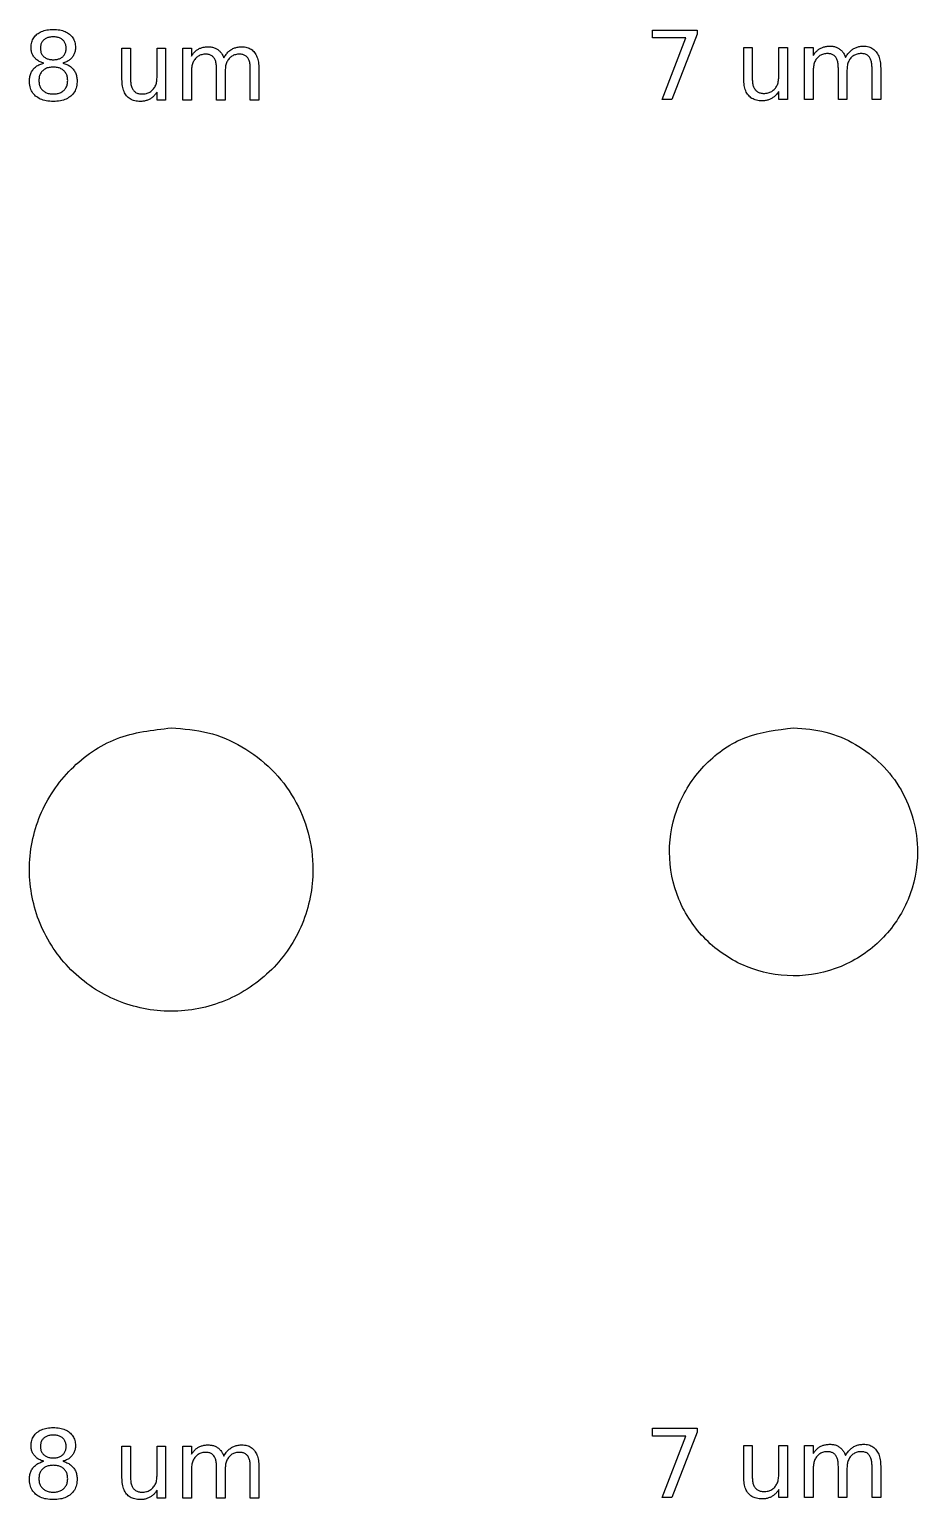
# Model space of a CAD drawing. Extents: x 1 to 50643, y 2 to 54380.
# Drawn here: x 42457 to 43168, y 25799 to 26976 of the extents above; entities that cross this region are included whole.
import ezdxf

# ---------------------------------------------------------------- set-up
doc = ezdxf.new("R2010")
doc.units = 0
doc.layers.add('Layer_1', color=7, linetype='CONTINUOUS')

msp = doc.modelspace()

# ---------------------------------------------------------------- linework, layer by layer
at = {"layer": 'Layer_1', "color": 7}
for points in [[(42955.84186, 26975.474421), (42991.55711, 26975.474421), (42991.55711, 26972.274693), (42971.392884, 26919.929766), (42963.542967, 26919.929766), (42982.51669, 26969.149748), (42955.84186, 26969.149748)], [(42466.204307, 26960.892346)], [(42468.957363, 26949.024573)], [(42476.472432, 26945.824845)], [(42570.814531, 26417.027586)], [(43068.622892, 26417.027586)], [(42955.84186, 25856.554561), (42991.55711, 25856.554561), (42991.55711, 25853.354833), (42971.392884, 25801.009906), (42963.542967, 25801.009906), (42982.51669, 25850.229888), (42955.84186, 25850.229888)], [(42466.204307, 25841.944139)], [(42468.957363, 25830.076366)], [(42476.472432, 25826.876638)]]:
    msp.add_lwpolyline(points, close=True, dxfattribs=at)
for points in [[(42531.421822, 26935.891703), (42531.421822, 26961.115614), (42538.267247, 26961.115614), (42538.267247, 26936.151958)], [(42559.473221, 26937.491297), (42559.473221, 26961.115614), (42566.318647, 26961.115614), (42566.318647, 26919.447876), (42559.473221, 26919.447876), (42559.473221, 26925.846792)], [(42587.040746, 26942.99741), (42587.040746, 26919.447876), (42580.158118, 26919.447876), (42580.158118, 26961.115614), (42587.040746, 26961.115614), (42587.040746, 26954.642185)], [(43028.760482, 26936.373593), (43028.760482, 26961.597504), (43035.605908, 26961.597504), (43035.605908, 26936.633848)], [(43056.811881, 26937.973187), (43056.811881, 26961.597504), (43063.657307, 26961.597504), (43063.657307, 26919.929766), (43056.811881, 26919.929766), (43056.811881, 26926.328682)], [(43084.379407, 26943.4793), (43084.379407, 26919.929766), (43077.496779, 26919.929766), (43077.496779, 26961.597504), (43084.379407, 26961.597504), (43084.379407, 26955.124075)], [(42614.01325, 26942.99741), (42614.01325, 26919.447876), (42607.130622, 26919.447876), (42607.130622, 26944.374006)], [(42612.859895, 26953.117104), (42612.860003, 26953.116834)], [(42640.985753, 26944.597274), (42640.985753, 26919.447876), (42634.103125, 26919.447876), (42634.103125, 26944.374006)], [(43111.35191, 26943.4793), (43111.35191, 26919.929766), (43104.469282, 26919.929766), (43104.469282, 26944.855896)], [(43110.198556, 26953.598994), (43110.198664, 26953.598724)], [(43138.324414, 26945.079164), (43138.324414, 26919.929766), (43131.441786, 26919.929766), (43131.441786, 26944.855896)], [(42531.421876, 26935.892513), (42531.421822, 26935.891703)], [(43028.760536, 26936.374403), (43028.760482, 26936.373593)], [(42531.421822, 25816.943497), (42531.421822, 25842.167408), (42538.267247, 25842.167408), (42538.267247, 25817.203751)], [(42559.473221, 25818.543091), (42559.473221, 25842.167408), (42566.318647, 25842.167408), (42566.318647, 25800.49967), (42559.473221, 25800.49967), (42559.473221, 25806.898586)], [(42587.040746, 25824.049204), (42587.040746, 25800.49967), (42580.158118, 25800.49967), (42580.158118, 25842.167408), (42587.040746, 25842.167408), (42587.040746, 25835.693979)], [(43028.760482, 25817.453733), (43028.760482, 25842.677644), (43035.605908, 25842.677644), (43035.605908, 25817.713988)], [(43056.811881, 25819.053327), (43056.811881, 25842.677644), (43063.657307, 25842.677644), (43063.657307, 25801.009906), (43056.811881, 25801.009906), (43056.811881, 25807.408822)], [(43084.379407, 25824.55944), (43084.379407, 25801.009906), (43077.496779, 25801.009906), (43077.496779, 25842.677644), (43084.379407, 25842.677644), (43084.379407, 25836.204215)], [(42612.859895, 25834.168897), (42612.860003, 25834.168627)], [(43110.198556, 25834.679134), (43110.198664, 25834.678864)], [(43138.324414, 25826.159304), (43138.324414, 25801.009906), (43131.441786, 25801.009906), (43131.441786, 25825.936036)], [(42531.421876, 25816.944307), (42531.421822, 25816.943497)], [(42614.01325, 25824.049204), (42614.01325, 25800.49967), (42607.130622, 25800.49967), (42607.130622, 25825.4258)], [(42640.985753, 25825.649068), (42640.985753, 25800.49967), (42634.103125, 25800.49967), (42634.103125, 25825.4258)], [(43028.760536, 25817.454543), (43028.760482, 25817.453733)], [(43111.35191, 25824.55944), (43111.35191, 25801.009906), (43104.469282, 25801.009906), (43104.469282, 25825.936036)]]:
    msp.add_lwpolyline(points, dxfattribs=at)
for points, knots in [([(42461.405066, 26953.526114), (42460.866667, 26954.29311), (42459.782551, 26955.83753), (42458.90761, 26958.63339), (42458.60352, 26961.976368), (42459.034393, 26965.666159), (42460.626254, 26969.411456), (42462.504959, 26971.217948), (42463.451223, 26972.12784)], [0, 0, 0, 0, 2.797246, 5.63252, 8.660658, 12.823501, 16.670256, 20.574039, 20.574039, 20.574039, 20.574039]), ([(42463.451223, 26972.12784), (42464.605874, 26972.911654), (42467.016892, 26974.54833), (42471.541762, 26975.751018), (42476.474573, 26976.123605), (42481.426556, 26975.765968), (42485.903545, 26974.50457), (42489.550796, 26972.332154), (42492.288826, 26969.373632), (42493.918916, 26965.677249), (42494.340505, 26961.974135), (42494.035105, 26958.632096), (42493.145535, 26955.833798), (42492.048222, 26954.29253), (42491.502568, 26953.526114)], [0, 0, 0, 0, 4.16136, 8.689301, 13.824853, 18.976882, 23.504823, 27.652034, 31.555817, 35.402571, 39.565414, 42.593962, 45.433163, 48.24145, 48.24145, 48.24145, 48.24145]), ([(42468.882986, 26967.626029), (42468.34546, 26967.046924), (42467.256218, 26965.873422), (42466.352602, 26963.488342), (42466.255433, 26961.787347), (42466.204307, 26960.892346)], [0, 0, 0, 0, 2.3535, 4.769139, 7.451543, 7.451543, 7.451543, 7.451543]), ([(42484.024783, 26967.626029), (42483.364917, 26968.115712), (42481.99252, 26969.134158), (42479.353469, 26969.892245), (42476.465577, 26970.126233), (42473.574029, 26969.89231), (42470.921661, 26969.136303), (42469.544226, 26968.115884), (42468.882986, 26967.626029)], [0, 0, 0, 0, 2.448036, 5.091447, 8.092183, 11.113504, 13.768727, 16.220219, 16.220219, 16.220219, 16.220219]), ([(42484.024783, 26954.158392), (42484.578401, 26954.736199), (42485.696137, 26955.902772), (42486.603412, 26958.291927), (42486.869422, 26960.892417), (42486.603436, 26963.492871), (42485.696208, 26965.882012), (42484.578408, 26967.04836), (42484.024783, 26967.626029)], [0, 0, 0, 0, 2.379857, 4.804849, 7.488331, 10.172021, 12.59693, 14.976488, 14.976488, 14.976488, 14.976488]), ([(42466.204307, 26960.892346), (42466.255428, 26959.997217), (42466.35258, 26958.296069), (42467.256139, 26955.910834), (42468.345453, 26954.737423), (42468.882986, 26954.158392)], [0, 0, 0, 0, 2.682791, 5.098514, 7.451851, 7.451851, 7.451851, 7.451851]), ([(42587.040746, 26954.642185), (42587.570302, 26955.439333), (42588.590886, 26956.975632), (42590.497072, 26958.890341), (42592.61697, 26960.37189), (42594.995249, 26961.39958), (42597.62841, 26961.998237), (42600.438861, 26962.190815), (42603.250996, 26961.964872), (42605.90471, 26961.221141), (42607.399242, 26960.278098), (42608.135059, 26959.813801)], [0, 0, 0, 0, 2.865467, 5.522456, 8.050769, 10.581136, 13.243204, 16.115017, 18.999335, 21.678935, 24.27766, 24.27766, 24.27766, 24.27766]), ([(42605.009979, 26953.265589), (42604.489064, 26953.849587), (42603.432404, 26955.034212), (42601.070604, 26955.99489), (42598.273412, 26956.273387), (42595.261212, 26955.934419), (42592.306631, 26954.741488), (42590.855753, 26953.312309), (42590.128624, 26952.596055)], [0, 0, 0, 0, 2.321249, 4.708593, 7.42296, 10.704416, 13.726629, 16.762952, 16.762952, 16.762952, 16.762952]), ([(42608.135059, 26959.813801), (42608.812244, 26959.25206), (42610.19273, 26958.106915), (42611.788241, 26955.793006), (42612.493577, 26954.031794), (42612.859895, 26953.117104)], [0, 0, 0, 0, 2.630463, 5.362369, 8.314268, 8.314268, 8.314268, 8.314268]), ([(42612.860003, 26953.116834), (42613.437357, 26954.073754), (42614.541836, 26955.904341), (42616.619506, 26958.21289), (42618.930471, 26959.9998), (42621.518422, 26961.244685), (42624.37422, 26961.973), (42627.722628, 26962.226471), (42631.33611, 26961.833711), (42634.930664, 26960.290584), (42636.609703, 26958.461232), (42637.451447, 26957.544132)], [0, 0, 0, 0, 3.346831, 6.402488, 9.257338, 12.058267, 14.954848, 18.048226, 22.090022, 25.769364, 29.468256, 29.468256, 29.468256, 29.468256]), ([(42634.103125, 26944.374006), (42634.066892, 26945.594753), (42634.000475, 26947.83245), (42633.319043, 26950.869217), (42632.147281, 26953.277171), (42630.388389, 26955.008887), (42628.091592, 26956.000781), (42625.291483, 26956.269417), (42622.267827, 26955.945511), (42619.324757, 26954.739526), (42616.959012, 26952.700057), (42615.22298, 26949.986104), (42614.175734, 26946.661914), (42614.06951, 26944.266248), (42614.01325, 26942.99741)], [0, 0, 0, 0, 3.657612, 6.704603, 9.268965, 11.584273, 13.948965, 16.622292, 19.944293, 22.984484, 26.013613, 29.163319, 32.536177, 36.334097, 36.334097, 36.334097, 36.334097]), ([(42637.451447, 26957.544132), (42638.168105, 26956.421333), (42639.691375, 26954.034804), (42640.790483, 26949.544703), (42640.917522, 26946.325998), (42640.985753, 26944.597274)], [0, 0, 0, 0, 3.974643, 8.448175, 13.638508, 13.638508, 13.638508, 13.638508]), ([(43084.379407, 26955.124075), (43084.908963, 26955.921223), (43085.929547, 26957.457522), (43087.835733, 26959.372231), (43089.955631, 26960.85378), (43092.33391, 26961.88147), (43094.967071, 26962.480127), (43097.777522, 26962.672705), (43100.589657, 26962.446762), (43103.243371, 26961.703031), (43104.737903, 26960.759988), (43105.473719, 26960.295691)], [0, 0, 0, 0, 2.865467, 5.522456, 8.050769, 10.581136, 13.243204, 16.115017, 18.999335, 21.678935, 24.27766, 24.27766, 24.27766, 24.27766]), ([(43102.348639, 26953.747479), (43101.827725, 26954.331477), (43100.771064, 26955.516101), (43098.409264, 26956.47678), (43095.612072, 26956.755277), (43092.599872, 26956.416308), (43089.645291, 26955.223378), (43088.194413, 26953.794198), (43087.467285, 26953.077944)], [0, 0, 0, 0, 2.321249, 4.708593, 7.42296, 10.704416, 13.726629, 16.762952, 16.762952, 16.762952, 16.762952]), ([(43105.473719, 26960.295691), (43106.150905, 26959.73395), (43107.531391, 26958.588804), (43109.126902, 26956.274896), (43109.832238, 26954.513684), (43110.198556, 26953.598994)], [0, 0, 0, 0, 2.630463, 5.362369, 8.314268, 8.314268, 8.314268, 8.314268]), ([(43110.198664, 26953.598724), (43110.776018, 26954.555643), (43111.880497, 26956.386231), (43113.958167, 26958.69478), (43116.269132, 26960.48169), (43118.857083, 26961.726575), (43121.71288, 26962.45489), (43125.061288, 26962.708361), (43128.67477, 26962.315601), (43132.269325, 26960.772474), (43133.948363, 26958.943122), (43134.790107, 26958.026022)], [0, 0, 0, 0, 3.346831, 6.402488, 9.257338, 12.058267, 14.954848, 18.048226, 22.090022, 25.769364, 29.468256, 29.468256, 29.468256, 29.468256]), ([(43131.441786, 26944.855896), (43131.405553, 26946.076643), (43131.339135, 26948.314339), (43130.657704, 26951.351107), (43129.485942, 26953.759061), (43127.72705, 26955.490777), (43125.430252, 26956.482671), (43122.630144, 26956.751307), (43119.606488, 26956.427401), (43116.663418, 26955.221416), (43114.297672, 26953.181947), (43112.561641, 26950.467994), (43111.514394, 26947.143804), (43111.40817, 26944.748137), (43111.35191, 26943.4793)], [0, 0, 0, 0, 3.657612, 6.704603, 9.268965, 11.584273, 13.948965, 16.622292, 19.944293, 22.984484, 26.013613, 29.163319, 32.536177, 36.334097, 36.334097, 36.334097, 36.334097]), ([(43134.790107, 26958.026022), (43135.506765, 26956.903223), (43137.030035, 26954.516694), (43138.129143, 26950.026593), (43138.256183, 26946.807888), (43138.324414, 26945.079164)], [0, 0, 0, 0, 3.974643, 8.448175, 13.638508, 13.638508, 13.638508, 13.638508]), ([(42462.335125, 26922.684591), (42461.344937, 26923.72903), (42459.326455, 26925.858101), (42457.7355, 26930.260184), (42457.292744, 26934.532443), (42457.619834, 26938.392935), (42458.656273, 26941.486252), (42460.38568, 26944.168181), (42462.725026, 26946.381035), (42465.628577, 26948.082084), (42467.819598, 26948.702434), (42468.957363, 26949.024573)], [0, 0, 0, 0, 4.277522, 8.719652, 13.714064, 17.095956, 20.264674, 23.399662, 26.572028, 29.845402, 33.381415, 33.381415, 33.381415, 33.381415]), ([(42468.957363, 26949.024573), (42467.946217, 26949.326863), (42465.997582, 26949.909423), (42463.383767, 26951.430632), (42462.057808, 26952.834848), (42461.405066, 26953.526114)], [0, 0, 0, 0, 3.160961, 6.091662, 8.933233, 8.933233, 8.933233, 8.933233]), ([(42476.472432, 26945.824845), (42475.36076, 26945.769581), (42473.258105, 26945.665052), (42470.301002, 26944.725877), (42468.770451, 26943.537468), (42468.027277, 26942.960424)], [0, 0, 0, 0, 3.334586, 6.307156, 9.112846, 9.112846, 9.112846, 9.112846]), ([(42468.882986, 26954.158392), (42469.544226, 26953.668538), (42470.921661, 26952.648119), (42473.574029, 26951.892112), (42476.465577, 26951.658188), (42479.353469, 26951.892176), (42481.99252, 26952.650264), (42483.364917, 26953.66871), (42484.024783, 26954.158392)], [0, 0, 0, 0, 2.451492, 5.106715, 8.128037, 11.128772, 13.772183, 16.220219, 16.220219, 16.220219, 16.220219]), ([(42484.917586, 26942.960424), (42484.180188, 26943.537795), (42482.657724, 26944.729858), (42479.697437, 26945.666001), (42477.589488, 26945.769825), (42476.472432, 26945.824845)], [0, 0, 0, 0, 2.792089, 5.764659, 9.115704, 9.115704, 9.115704, 9.115704]), ([(42491.502568, 26953.526114), (42490.858336, 26952.834923), (42489.55035, 26951.431599), (42486.960868, 26949.909239), (42485.027725, 26949.326783), (42484.024702, 26949.024573)], [0, 0, 0, 0, 2.823855, 5.733271, 8.870728, 8.870728, 8.870728, 8.870728]), ([(42484.024702, 26949.024573), (42485.158596, 26948.700352), (42487.339849, 26948.076654), (42490.267652, 26946.405078), (42491.743881, 26944.844133), (42492.469857, 26944.076495)], [0, 0, 0, 0, 3.532212, 6.794864, 9.951952, 9.951952, 9.951952, 9.951952]), ([(42492.469857, 26944.076495), (42493.082552, 26943.22345), (42494.314532, 26941.508181), (42495.317471, 26938.386654), (42495.655615, 26934.535016), (42495.206174, 26930.257309), (42493.601252, 26925.854016), (42491.569985, 26923.728417), (42490.572482, 26922.684591)], [0, 0, 0, 0, 3.134988, 6.303706, 9.685598, 14.680463, 19.127178, 23.417912, 23.417912, 23.417912, 23.417912]), ([(42590.128624, 26952.596055), (42589.505966, 26951.744817), (42588.218139, 26949.984226), (42587.213711, 26946.635838), (42587.1006, 26944.256471), (42587.040746, 26942.99741)], [0, 0, 0, 0, 3.146235, 6.507269, 10.284576, 10.284576, 10.284576, 10.284576]), ([(42607.130622, 26944.374006), (42607.089621, 26945.596856), (42607.014619, 26947.833825), (42606.391303, 26950.910265), (42605.442311, 26952.528411), (42605.009979, 26953.265589)], [0, 0, 0, 0, 3.674136, 6.721127, 9.270793, 9.270793, 9.270793, 9.270793]), ([(43087.467285, 26953.077944), (43086.844626, 26952.226707), (43085.556799, 26950.466116), (43084.552371, 26947.117728), (43084.43926, 26944.73836), (43084.379407, 26943.4793)], [0, 0, 0, 0, 3.146235, 6.507269, 10.284576, 10.284576, 10.284576, 10.284576]), ([(43104.469282, 26944.855896), (43104.428282, 26946.078746), (43104.35328, 26948.315715), (43103.729964, 26951.392155), (43102.780971, 26953.010301), (43102.348639, 26953.747479)], [0, 0, 0, 0, 3.674136, 6.721127, 9.270793, 9.270793, 9.270793, 9.270793]), ([(42468.027277, 26942.960424), (42467.412995, 26942.275669), (42466.166129, 26940.885755), (42465.170639, 26938.10001), (42464.874555, 26935.073193), (42465.17064, 26932.046402), (42466.166147, 26929.260756), (42467.412997, 26927.870877), (42468.027277, 26927.186132)], [0, 0, 0, 0, 2.737339, 5.55624, 8.683292, 11.810196, 14.629013, 17.366328, 17.366328, 17.366328, 17.366328]), ([(42484.917586, 26927.186132), (42485.538782, 26927.876051), (42486.794726, 26929.270941), (42487.807664, 26932.054948), (42488.109036, 26935.078725), (42487.808797, 26938.102061), (42486.798815, 26940.889883), (42485.539147, 26942.276314), (42484.917586, 26942.960424)], [0, 0, 0, 0, 2.763037, 5.586354, 8.69737, 11.824874, 14.648275, 17.398468, 17.398468, 17.398468, 17.398468]), ([(42553.669489, 26920.191924), (42552.913264, 26919.824532), (42551.371177, 26919.07535), (42548.773493, 26918.495062), (42545.498637, 26918.273356), (42541.762725, 26918.63484), (42537.932342, 26920.137937), (42534.926156, 26922.756117), (42532.835403, 26926.358924), (42531.608068, 26930.850514), (42531.487067, 26934.127175), (42531.421876, 26935.892513)], [0, 0, 0, 0, 2.515219, 5.129008, 7.918347, 12.348616, 16.275096, 20.064312, 24.07324, 28.599235, 33.885937, 33.885937, 33.885937, 33.885937]), ([(42538.267247, 26936.151958), (42538.311605, 26934.944767), (42538.393422, 26932.718156), (42539.092386, 26929.634014), (42540.10489, 26928.011812), (42540.573902, 26927.260375)], [0, 0, 0, 0, 3.625967, 6.687936, 9.3303, 9.3303, 9.3303, 9.3303]), ([(42556.236533, 26927.855667), (42556.888633, 26928.705875), (42558.232173, 26930.457585), (42559.292358, 26933.828616), (42559.410678, 26936.224725), (42559.473221, 26937.491297)], [0, 0, 0, 0, 3.19546, 6.5837, 10.383001, 10.383001, 10.383001, 10.383001]), ([(43051.008149, 26920.673814), (43050.251924, 26920.306422), (43048.709838, 26919.55724), (43046.112154, 26918.976952), (43042.837297, 26918.755246), (43039.101385, 26919.11673), (43035.271003, 26920.619827), (43032.264816, 26923.238007), (43030.174064, 26926.840814), (43028.946729, 26931.332404), (43028.825727, 26934.609065), (43028.760536, 26936.374403)], [0, 0, 0, 0, 2.515219, 5.129008, 7.918347, 12.348616, 16.275096, 20.064312, 24.07324, 28.599235, 33.885937, 33.885937, 33.885937, 33.885937]), ([(43035.605908, 26936.633848), (43035.650266, 26935.426657), (43035.732082, 26933.200046), (43036.431047, 26930.115904), (43037.44355, 26928.493702), (43037.912563, 26927.742264)], [0, 0, 0, 0, 3.625967, 6.687936, 9.3303, 9.3303, 9.3303, 9.3303]), ([(43053.575194, 26928.337556), (43054.227293, 26929.187765), (43055.570833, 26930.939475), (43056.631019, 26934.310506), (43056.749338, 26936.706615), (43056.811881, 26937.973187)], [0, 0, 0, 0, 3.19546, 6.5837, 10.383001, 10.383001, 10.383001, 10.383001]), ([(42490.572482, 26922.684591), (42489.361913, 26921.808929), (42486.81432, 26919.966135), (42481.888143, 26918.638044), (42476.471088, 26918.224451), (42471.049767, 26918.638639), (42466.113362, 26919.967964), (42463.552809, 26921.809052), (42462.335125, 26922.684591)], [0, 0, 0, 0, 4.450378, 9.365641, 15.036728, 20.711935, 25.639057, 30.106861, 30.106861, 30.106861, 30.106861]), ([(42468.027277, 26927.186132), (42468.770447, 26926.607387), (42470.300973, 26925.415487), (42473.258092, 26924.503925), (42476.472432, 26924.224963), (42479.686771, 26924.503925), (42482.643891, 26925.415487), (42484.174417, 26926.607387), (42484.917586, 26927.186132)], [0, 0, 0, 0, 2.805776, 5.778375, 9.112963, 12.447552, 15.420151, 18.225926, 18.225926, 18.225926, 18.225926]), ([(42540.573902, 26927.260375), (42541.137289, 26926.668627), (42542.282697, 26925.465558), (42544.763757, 26924.498159), (42547.700223, 26924.214886), (42550.850695, 26924.550142), (42553.944293, 26925.712863), (42555.476352, 26927.145043), (42556.236533, 26927.855667)], [0, 0, 0, 0, 2.42579, 4.931814, 7.769833, 11.227324, 14.3707, 17.46644, 17.46644, 17.46644, 17.46644]), ([(42559.473221, 26925.846792), (42558.911685, 26925.057603), (42557.827779, 26923.534268), (42555.877131, 26921.599145), (42554.392912, 26920.653056), (42553.669489, 26920.191924)], [0, 0, 0, 0, 2.903556, 5.604602, 8.172962, 8.172962, 8.172962, 8.172962]), ([(43037.912563, 26927.742264), (43038.47595, 26927.150516), (43039.621357, 26925.947448), (43042.102418, 26924.980049), (43045.038883, 26924.696775), (43048.189356, 26925.032032), (43051.282953, 26926.194752), (43052.815013, 26927.626933), (43053.575194, 26928.337556)], [0, 0, 0, 0, 2.42579, 4.931814, 7.769833, 11.227324, 14.3707, 17.46644, 17.46644, 17.46644, 17.46644]), ([(43056.811881, 26926.328682), (43056.250346, 26925.539493), (43055.166439, 26924.016158), (43053.215791, 26922.081035), (43051.731572, 26921.134946), (43051.008149, 26920.673814)], [0, 0, 0, 0, 2.903556, 5.604602, 8.172962, 8.172962, 8.172962, 8.172962]), ([(42570.814531, 26417.027586), (42555.883435, 26415.304672), (42526.287127, 26411.889525), (42488.57106, 26385.691456), (42463.299348, 26348.233462), (42454.491259, 26303.613218), (42463.3407, 26259.143256), (42488.525966, 26221.352098), (42526.311981, 26196.168125), (42570.801006, 26187.318667), (42615.349106, 26196.125531), (42653.075792, 26221.402149), (42678.282556, 26259.100022), (42686.178288, 26298.715237), (42681.588379, 26333.321476), (42670.136529, 26360.977785), (42651.916458, 26384.76861), (42628.155551, 26402.869359), (42600.499016, 26414.766237), (42580.736729, 26416.271718), (42570.814531, 26417.027586)], [0, 0, 0, 0, 44.50592, 88.219309, 132.725229, 177.231148, 220.944538, 265.450458, 309.956377, 353.669767, 398.175686, 442.681606, 486.394995, 530.900915, 560.582481, 590.018421, 619.699987, 649.381553, 678.817493, 708.499059, 708.499059, 708.499059, 708.499059]), ([(43068.622892, 26417.027586), (43055.558184, 26415.520037), (43029.661414, 26412.531783), (42996.659855, 26389.608472), (42974.547107, 26356.832727), (42966.84003, 26317.790014), (42974.583291, 26278.878797), (42996.620398, 26245.811534), (43029.683161, 26223.775558), (43068.611058, 26216.032282), (43107.590646, 26223.738288), (43140.601496, 26245.855328), (43162.657414, 26278.840967), (43169.56618, 26313.504281), (43165.550009, 26343.78474), (43155.52964, 26367.98401), (43139.587078, 26388.800982), (43118.796285, 26404.639137), (43094.596817, 26415.048905), (43077.304816, 26416.366201), (43068.622892, 26417.027586)], [0, 0, 0, 0, 38.94268, 77.191896, 116.134575, 155.077255, 193.326471, 232.26915, 271.21183, 309.461046, 348.403725, 387.346405, 425.595621, 464.538301, 490.509671, 516.266119, 542.237489, 568.208859, 593.965307, 619.936677, 619.936677, 619.936677, 619.936677]), ([(42461.405066, 25834.577907), (42460.866667, 25835.344904), (42459.782551, 25836.889324), (42458.90761, 25839.685183), (42458.60352, 25843.028162), (42459.034393, 25846.717952), (42460.626254, 25850.46325), (42462.504959, 25852.269742), (42463.451223, 25853.179634)], [0, 0, 0, 0, 2.797246, 5.63252, 8.660658, 12.823501, 16.670256, 20.574039, 20.574039, 20.574039, 20.574039]), ([(42463.451223, 25853.179634), (42464.605874, 25853.963448), (42467.016892, 25855.600124), (42471.541762, 25856.802812), (42476.474573, 25857.175398), (42481.426556, 25856.817762), (42485.903545, 25855.556363), (42489.550796, 25853.383947), (42492.288826, 25850.425426), (42493.918916, 25846.729043), (42494.340505, 25843.025928), (42494.035105, 25839.68389), (42493.145535, 25836.885591), (42492.048222, 25835.344323), (42491.502568, 25834.577907)], [0, 0, 0, 0, 4.16136, 8.689301, 13.824853, 18.976882, 23.504823, 27.652034, 31.555817, 35.402571, 39.565414, 42.593962, 45.433163, 48.24145, 48.24145, 48.24145, 48.24145]), ([(42484.024783, 25848.677823), (42483.364917, 25849.167505), (42481.99252, 25850.185951), (42479.353469, 25850.944039), (42476.465577, 25851.178027), (42473.574029, 25850.944103), (42470.921661, 25850.188096), (42469.544226, 25849.167677), (42468.882986, 25848.677823)], [0, 0, 0, 0, 2.448036, 5.091447, 8.092183, 11.113504, 13.768727, 16.220219, 16.220219, 16.220219, 16.220219]), ([(42468.882986, 25848.677823), (42468.34546, 25848.098717), (42467.256218, 25846.925216), (42466.352602, 25844.540135), (42466.255433, 25842.83914), (42466.204307, 25841.944139)], [0, 0, 0, 0, 2.3535, 4.769139, 7.451543, 7.451543, 7.451543, 7.451543]), ([(42466.204307, 25841.944139), (42466.255428, 25841.049011), (42466.35258, 25839.347863), (42467.256139, 25836.962627), (42468.345453, 25835.789216), (42468.882986, 25835.210186)], [0, 0, 0, 0, 2.682791, 5.098514, 7.451851, 7.451851, 7.451851, 7.451851]), ([(42484.024783, 25835.210186), (42484.578401, 25835.787993), (42485.696137, 25836.954565), (42486.603412, 25839.34372), (42486.869422, 25841.94421), (42486.603436, 25844.544665), (42485.696208, 25846.933805), (42484.578408, 25848.100154), (42484.024783, 25848.677823)], [0, 0, 0, 0, 2.379857, 4.804849, 7.488331, 10.172021, 12.59693, 14.976488, 14.976488, 14.976488, 14.976488]), ([(42587.040746, 25835.693979), (42587.570302, 25836.491127), (42588.590886, 25838.027426), (42590.497072, 25839.942135), (42592.61697, 25841.423684), (42594.995249, 25842.451373), (42597.62841, 25843.05003), (42600.438861, 25843.242609), (42603.250996, 25843.016665), (42605.90471, 25842.272934), (42607.399242, 25841.329891), (42608.135059, 25840.865594)], [0, 0, 0, 0, 2.865467, 5.522456, 8.050769, 10.581136, 13.243204, 16.115017, 18.999335, 21.678935, 24.27766, 24.27766, 24.27766, 24.27766]), ([(42608.135059, 25840.865594), (42608.812244, 25840.303854), (42610.19273, 25839.158708), (42611.788241, 25836.844799), (42612.493577, 25835.083587), (42612.859895, 25834.168897)], [0, 0, 0, 0, 2.630463, 5.362369, 8.314268, 8.314268, 8.314268, 8.314268]), ([(42612.860003, 25834.168627), (42613.437357, 25835.125547), (42614.541836, 25836.956135), (42616.619506, 25839.264684), (42618.930471, 25841.051594), (42621.518422, 25842.296479), (42624.37422, 25843.024793), (42627.722628, 25843.278265), (42631.33611, 25842.885505), (42634.930664, 25841.342378), (42636.609703, 25839.513025), (42637.451447, 25838.595926)], [0, 0, 0, 0, 3.346831, 6.402488, 9.257338, 12.058267, 14.954848, 18.048226, 22.090022, 25.769364, 29.468256, 29.468256, 29.468256, 29.468256]), ([(42637.451447, 25838.595926), (42638.168105, 25837.473127), (42639.691375, 25835.086598), (42640.790483, 25830.596497), (42640.917522, 25827.377791), (42640.985753, 25825.649068)], [0, 0, 0, 0, 3.974643, 8.448175, 13.638508, 13.638508, 13.638508, 13.638508]), ([(43084.379407, 25836.204215), (43084.908963, 25837.001363), (43085.929547, 25838.537662), (43087.835733, 25840.452371), (43089.955631, 25841.93392), (43092.33391, 25842.96161), (43094.967071, 25843.560267), (43097.777522, 25843.752845), (43100.589657, 25843.526902), (43103.243371, 25842.783171), (43104.737903, 25841.840128), (43105.473719, 25841.375831)], [0, 0, 0, 0, 2.865467, 5.522456, 8.050769, 10.581136, 13.243204, 16.115017, 18.999335, 21.678935, 24.27766, 24.27766, 24.27766, 24.27766]), ([(43105.473719, 25841.375831), (43106.150905, 25840.81409), (43107.531391, 25839.668944), (43109.126902, 25837.355036), (43109.832238, 25835.593824), (43110.198556, 25834.679134)], [0, 0, 0, 0, 2.630463, 5.362369, 8.314268, 8.314268, 8.314268, 8.314268]), ([(43110.198664, 25834.678864), (43110.776018, 25835.635783), (43111.880497, 25837.466371), (43113.958167, 25839.77492), (43116.269132, 25841.56183), (43118.857083, 25842.806715), (43121.71288, 25843.53503), (43125.061288, 25843.788501), (43128.67477, 25843.395741), (43132.269325, 25841.852614), (43133.948363, 25840.023262), (43134.790107, 25839.106162)], [0, 0, 0, 0, 3.346831, 6.402488, 9.257338, 12.058267, 14.954848, 18.048226, 22.090022, 25.769364, 29.468256, 29.468256, 29.468256, 29.468256]), ([(43134.790107, 25839.106162), (43135.506765, 25837.983363), (43137.030035, 25835.596834), (43138.129143, 25831.106733), (43138.256183, 25827.888028), (43138.324414, 25826.159304)], [0, 0, 0, 0, 3.974643, 8.448175, 13.638508, 13.638508, 13.638508, 13.638508]), ([(42462.335125, 25803.736384), (42461.344937, 25804.780824), (42459.326455, 25806.909895), (42457.7355, 25811.311978), (42457.292744, 25815.584237), (42457.619834, 25819.444728), (42458.656273, 25822.538046), (42460.38568, 25825.219975), (42462.725026, 25827.432829), (42465.628577, 25829.133877), (42467.819598, 25829.754228), (42468.957363, 25830.076366)], [0, 0, 0, 0, 4.277522, 8.719652, 13.714064, 17.095956, 20.264674, 23.399662, 26.572028, 29.845402, 33.381415, 33.381415, 33.381415, 33.381415]), ([(42468.957363, 25830.076366), (42467.946217, 25830.378656), (42465.997582, 25830.961216), (42463.383767, 25832.482426), (42462.057808, 25833.886641), (42461.405066, 25834.577907)], [0, 0, 0, 0, 3.160961, 6.091662, 8.933233, 8.933233, 8.933233, 8.933233]), ([(42476.472432, 25826.876638), (42475.36076, 25826.821374), (42473.258105, 25826.716846), (42470.301002, 25825.777671), (42468.770451, 25824.589261), (42468.027277, 25824.012218)], [0, 0, 0, 0, 3.334586, 6.307156, 9.112846, 9.112846, 9.112846, 9.112846]), ([(42468.882986, 25835.210186), (42469.544226, 25834.720331), (42470.921661, 25833.699912), (42473.574029, 25832.943905), (42476.465577, 25832.709982), (42479.353469, 25832.94397), (42481.99252, 25833.702058), (42483.364917, 25834.720503), (42484.024783, 25835.210186)], [0, 0, 0, 0, 2.451492, 5.106715, 8.128037, 11.128772, 13.772183, 16.220219, 16.220219, 16.220219, 16.220219]), ([(42484.917586, 25824.012218), (42484.180188, 25824.589589), (42482.657724, 25825.781652), (42479.697437, 25826.717794), (42477.589488, 25826.821619), (42476.472432, 25826.876638)], [0, 0, 0, 0, 2.792089, 5.764659, 9.115704, 9.115704, 9.115704, 9.115704]), ([(42491.502568, 25834.577907), (42490.858336, 25833.886717), (42489.55035, 25832.483392), (42486.960868, 25830.961032), (42485.027725, 25830.378577), (42484.024702, 25830.076366)], [0, 0, 0, 0, 2.823855, 5.733271, 8.870728, 8.870728, 8.870728, 8.870728]), ([(42484.024702, 25830.076366), (42485.158596, 25829.752146), (42487.339849, 25829.128448), (42490.267652, 25827.456871), (42491.743881, 25825.895927), (42492.469857, 25825.128289)], [0, 0, 0, 0, 3.532212, 6.794864, 9.951952, 9.951952, 9.951952, 9.951952]), ([(42590.128624, 25833.647848), (42589.505966, 25832.796611), (42588.218139, 25831.03602), (42587.213711, 25827.687631), (42587.1006, 25825.308264), (42587.040746, 25824.049204)], [0, 0, 0, 0, 3.146235, 6.507269, 10.284576, 10.284576, 10.284576, 10.284576]), ([(42605.009979, 25834.317383), (42604.489064, 25834.901381), (42603.432404, 25836.086005), (42601.070604, 25837.046684), (42598.273412, 25837.32518), (42595.261212, 25836.986212), (42592.306631, 25835.793282), (42590.855753, 25834.364102), (42590.128624, 25833.647848)], [0, 0, 0, 0, 2.321249, 4.708593, 7.42296, 10.704416, 13.726629, 16.762952, 16.762952, 16.762952, 16.762952]), ([(42607.130622, 25825.4258), (42607.089621, 25826.64865), (42607.014619, 25828.885619), (42606.391303, 25831.962059), (42605.442311, 25833.580205), (42605.009979, 25834.317383)], [0, 0, 0, 0, 3.674136, 6.721127, 9.270793, 9.270793, 9.270793, 9.270793]), ([(42634.103125, 25825.4258), (42634.066892, 25826.646547), (42634.000475, 25828.884243), (42633.319043, 25831.92101), (42632.147281, 25834.328965), (42630.388389, 25836.060681), (42628.091592, 25837.052575), (42625.291483, 25837.321211), (42622.267827, 25836.997304), (42619.324757, 25835.791319), (42616.959012, 25833.751851), (42615.22298, 25831.037898), (42614.175734, 25827.713708), (42614.06951, 25825.318041), (42614.01325, 25824.049204)], [0, 0, 0, 0, 3.657612, 6.704603, 9.268965, 11.584273, 13.948965, 16.622292, 19.944293, 22.984484, 26.013613, 29.163319, 32.536177, 36.334097, 36.334097, 36.334097, 36.334097]), ([(43087.467285, 25834.158084), (43086.844626, 25833.306847), (43085.556799, 25831.546256), (43084.552371, 25828.197868), (43084.43926, 25825.8185), (43084.379407, 25824.55944)], [0, 0, 0, 0, 3.146235, 6.507269, 10.284576, 10.284576, 10.284576, 10.284576]), ([(43102.348639, 25834.827619), (43101.827725, 25835.411617), (43100.771064, 25836.596241), (43098.409264, 25837.55692), (43095.612072, 25837.835417), (43092.599872, 25837.496448), (43089.645291, 25836.303518), (43088.194413, 25834.874338), (43087.467285, 25834.158084)], [0, 0, 0, 0, 2.321249, 4.708593, 7.42296, 10.704416, 13.726629, 16.762952, 16.762952, 16.762952, 16.762952]), ([(43104.469282, 25825.936036), (43104.428282, 25827.158886), (43104.35328, 25829.395855), (43103.729964, 25832.472295), (43102.780971, 25834.090441), (43102.348639, 25834.827619)], [0, 0, 0, 0, 3.674136, 6.721127, 9.270793, 9.270793, 9.270793, 9.270793]), ([(43131.441786, 25825.936036), (43131.405553, 25827.156783), (43131.339135, 25829.394479), (43130.657704, 25832.431247), (43129.485942, 25834.839201), (43127.72705, 25836.570917), (43125.430252, 25837.562811), (43122.630144, 25837.831447), (43119.606488, 25837.507541), (43116.663418, 25836.301556), (43114.297672, 25834.262087), (43112.561641, 25831.548134), (43111.514394, 25828.223944), (43111.40817, 25825.828277), (43111.35191, 25824.55944)], [0, 0, 0, 0, 3.657612, 6.704603, 9.268965, 11.584273, 13.948965, 16.622292, 19.944293, 22.984484, 26.013613, 29.163319, 32.536177, 36.334097, 36.334097, 36.334097, 36.334097]), ([(42468.027277, 25824.012218), (42467.412995, 25823.327462), (42466.166129, 25821.937549), (42465.170639, 25819.151803), (42464.874555, 25816.124987), (42465.17064, 25813.098195), (42466.166147, 25810.312549), (42467.412997, 25808.922671), (42468.027277, 25808.237925)], [0, 0, 0, 0, 2.737339, 5.55624, 8.683292, 11.810196, 14.629013, 17.366328, 17.366328, 17.366328, 17.366328]), ([(42484.917586, 25808.237925), (42485.538782, 25808.927844), (42486.794726, 25810.322734), (42487.807664, 25813.106742), (42488.109036, 25816.130518), (42487.808797, 25819.153854), (42486.798815, 25821.941677), (42485.539147, 25823.328107), (42484.917586, 25824.012218)], [0, 0, 0, 0, 2.763037, 5.586354, 8.69737, 11.824874, 14.648275, 17.398468, 17.398468, 17.398468, 17.398468]), ([(42492.469857, 25825.128289), (42493.082552, 25824.275243), (42494.314532, 25822.559975), (42495.317471, 25819.438448), (42495.655615, 25815.586809), (42495.206174, 25811.309102), (42493.601252, 25806.90581), (42491.569985, 25804.780211), (42490.572482, 25803.736384)], [0, 0, 0, 0, 3.134988, 6.303706, 9.685598, 14.680463, 19.127178, 23.417912, 23.417912, 23.417912, 23.417912]), ([(42553.669489, 25801.243717), (42552.913264, 25800.876325), (42551.371177, 25800.127144), (42548.773493, 25799.546856), (42545.498637, 25799.32515), (42541.762725, 25799.686634), (42537.932342, 25801.189731), (42534.926156, 25803.80791), (42532.835403, 25807.410718), (42531.608068, 25811.902308), (42531.487067, 25815.178968), (42531.421876, 25816.944307)], [0, 0, 0, 0, 2.515219, 5.129008, 7.918347, 12.348616, 16.275096, 20.064312, 24.07324, 28.599235, 33.885937, 33.885937, 33.885937, 33.885937]), ([(42538.267247, 25817.203751), (42538.311605, 25815.99656), (42538.393422, 25813.76995), (42539.092386, 25810.685808), (42540.10489, 25809.063605), (42540.573902, 25808.312168)], [0, 0, 0, 0, 3.625967, 6.687936, 9.3303, 9.3303, 9.3303, 9.3303]), ([(42556.236533, 25808.90746), (42556.888633, 25809.757669), (42558.232173, 25811.509379), (42559.292358, 25814.880409), (42559.410678, 25817.276519), (42559.473221, 25818.543091)], [0, 0, 0, 0, 3.19546, 6.5837, 10.383001, 10.383001, 10.383001, 10.383001]), ([(43051.008149, 25801.753954), (43050.251924, 25801.386562), (43048.709838, 25800.63738), (43046.112154, 25800.057092), (43042.837297, 25799.835386), (43039.101385, 25800.19687), (43035.271003, 25801.699967), (43032.264816, 25804.318147), (43030.174064, 25807.920954), (43028.946729, 25812.412544), (43028.825727, 25815.689205), (43028.760536, 25817.454543)], [0, 0, 0, 0, 2.515219, 5.129008, 7.918347, 12.348616, 16.275096, 20.064312, 24.07324, 28.599235, 33.885937, 33.885937, 33.885937, 33.885937]), ([(43035.605908, 25817.713988), (43035.650266, 25816.506797), (43035.732082, 25814.280186), (43036.431047, 25811.196044), (43037.44355, 25809.573842), (43037.912563, 25808.822404)], [0, 0, 0, 0, 3.625967, 6.687936, 9.3303, 9.3303, 9.3303, 9.3303]), ([(43053.575194, 25809.417696), (43054.227293, 25810.267905), (43055.570833, 25812.019615), (43056.631019, 25815.390646), (43056.749338, 25817.786755), (43056.811881, 25819.053327)], [0, 0, 0, 0, 3.19546, 6.5837, 10.383001, 10.383001, 10.383001, 10.383001]), ([(42490.572482, 25803.736384), (42489.361913, 25802.860723), (42486.81432, 25801.017929), (42481.888143, 25799.689837), (42476.471088, 25799.276244), (42471.049767, 25799.690432), (42466.113362, 25801.019757), (42463.552809, 25802.860846), (42462.335125, 25803.736384)], [0, 0, 0, 0, 4.450378, 9.365641, 15.036728, 20.711935, 25.639057, 30.106861, 30.106861, 30.106861, 30.106861]), ([(42468.027277, 25808.237925), (42468.770447, 25807.65918), (42470.300973, 25806.46728), (42473.258092, 25805.555718), (42476.472432, 25805.276756), (42479.686771, 25805.555718), (42482.643891, 25806.46728), (42484.174417, 25807.65918), (42484.917586, 25808.237925)], [0, 0, 0, 0, 2.805776, 5.778375, 9.112963, 12.447552, 15.420151, 18.225926, 18.225926, 18.225926, 18.225926]), ([(42540.573902, 25808.312168), (42541.137289, 25807.72042), (42542.282697, 25806.517352), (42544.763757, 25805.549952), (42547.700223, 25805.266679), (42550.850695, 25805.601936), (42553.944293, 25806.764656), (42555.476352, 25808.196837), (42556.236533, 25808.90746)], [0, 0, 0, 0, 2.42579, 4.931814, 7.769833, 11.227324, 14.3707, 17.46644, 17.46644, 17.46644, 17.46644]), ([(42559.473221, 25806.898586), (42558.911685, 25806.109397), (42557.827779, 25804.586062), (42555.877131, 25802.650938), (42554.392912, 25801.70485), (42553.669489, 25801.243717)], [0, 0, 0, 0, 2.903556, 5.604602, 8.172962, 8.172962, 8.172962, 8.172962]), ([(43037.912563, 25808.822404), (43038.47595, 25808.230656), (43039.621357, 25807.027588), (43042.102418, 25806.060189), (43045.038883, 25805.776915), (43048.189356, 25806.112172), (43051.282953, 25807.274892), (43052.815013, 25808.707073), (43053.575194, 25809.417696)], [0, 0, 0, 0, 2.42579, 4.931814, 7.769833, 11.227324, 14.3707, 17.46644, 17.46644, 17.46644, 17.46644]), ([(43056.811881, 25807.408822), (43056.250346, 25806.619633), (43055.166439, 25805.096298), (43053.215791, 25803.161175), (43051.731572, 25802.215086), (43051.008149, 25801.753954)], [0, 0, 0, 0, 2.903556, 5.604602, 8.172962, 8.172962, 8.172962, 8.172962])]:
    msp.add_open_spline(points, degree=3, knots=knots, dxfattribs=at)

doc.saveas('drawing.dxf')
